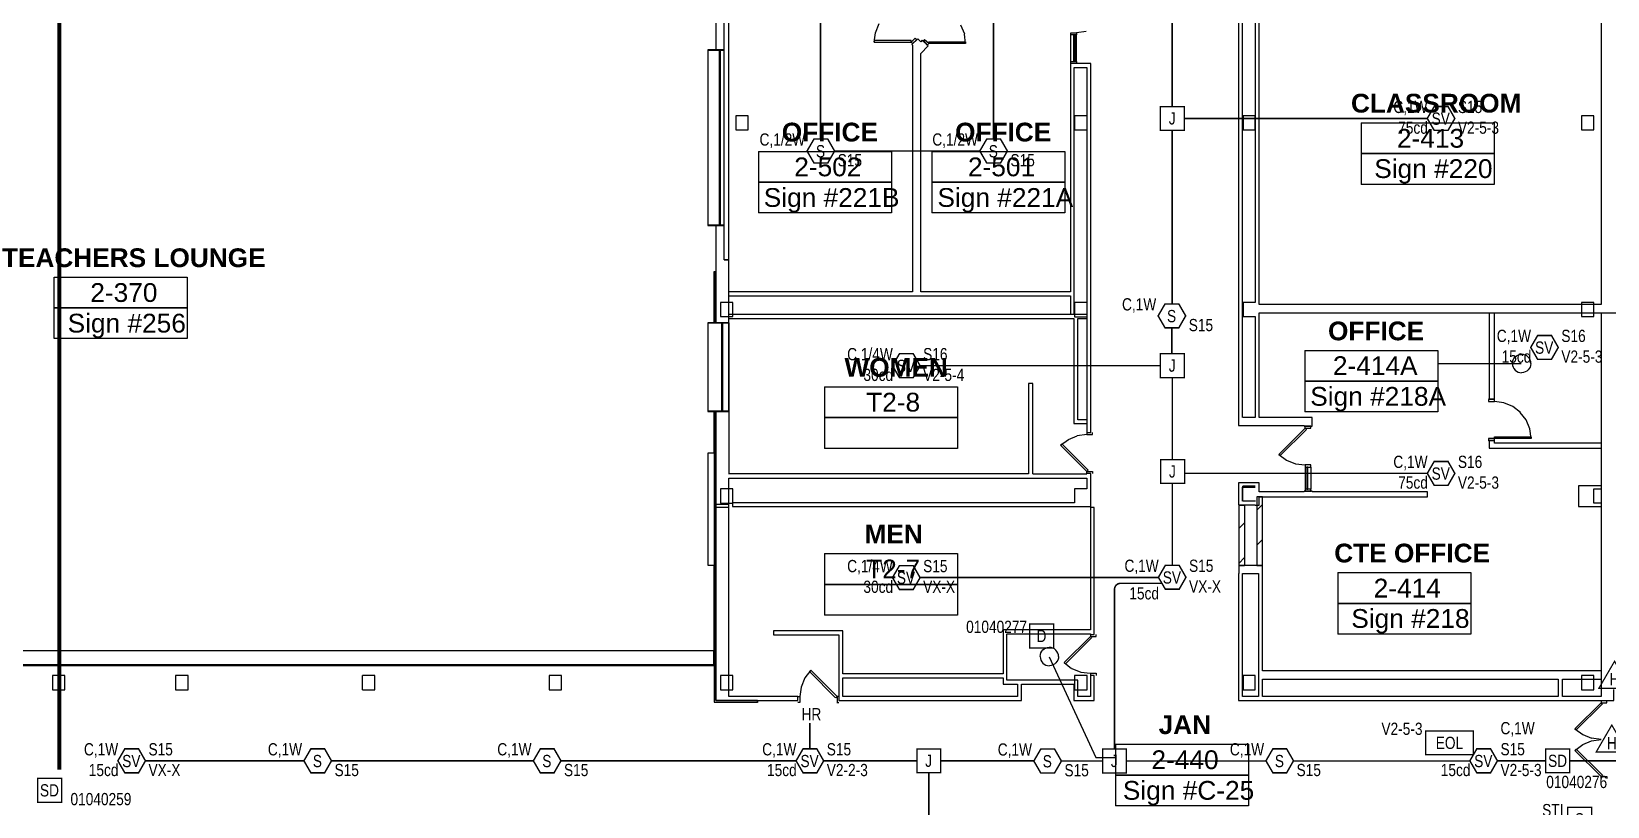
# Model space of a CAD drawing. Header units: inches. Extents: x 9349 to 17082, y 17684 to 25415.
# Drawn here: x 14046 to 15589, y 18860 to 19619 of the extents above; entities that cross this region are included whole.
import ezdxf
from ezdxf.enums import TextEntityAlignment as Align

# ---------------------------------------------------------------- set-up
doc = ezdxf.new("R2010")
doc.units = ezdxf.units.IN
doc.header["$LTSCALE"] = 0.25
doc.header["$MEASUREMENT"] = 0
for name, color, linetype in [('BACKGROUND', 8, 'Continuous'), ('CL-TEXT', 3, 'Continuous'), ('CONDUIT', 6, 'Continuous'), ('DOOR HOLDER', 1, 'Continuous'), ('EOL', 1, 'Continuous'), ('HEAT DETECTOR', 1, 'Continuous'), ('JUNCTION BOX', 1, 'Continuous'), ('PULL STATION', 1, 'Continuous'), ('SMOKE DETECTOR', 1, 'Continuous'), ('SPEAKER', 1, 'Continuous'), ('SPEAKER STROBE', 1, 'Continuous')]:
    doc.layers.add(name, color=color, linetype=linetype)
doc.styles.add('Arial', font='arial.ttf', dxfattribs={"width": 0.8})
doc.styles.add('PDF Arial', font='arial.ttf')
doc.styles.add('PDF Arial Bold', font='arialbd.ttf')

# ---------------------------------------------------------------- blocks, each defined once
blk = doc.blocks.new('GC-S7')
at = {"layer": 'SPEAKER', "const_width": 1.46}
blk.add_lwpolyline([(13.8, 0.2), (7.1, 11.9), (-6.4, 11.9), (-13.2, 0.2), (-6.4, -11.5), (7.1, -11.5)], close=True, dxfattribs=at)
at = {"layer": 'SPEAKER', "style": 'Arial', "width": 0.8}
blk.add_text('S', height=12, dxfattribs=at).set_placement((0, 0), align=Align.MIDDLE)
for tag, p in [('C', (-15, 11.5)), ('1/2W', (-14.7, -8.8))]:
    blk.add_attdef(tag, text='', height=12, dxfattribs=at).set_placement(p, align=Align.MIDDLE_RIGHT)
blk.add_attdef('Speaker_Circuit', text='', height=12, dxfattribs=at).set_placement((16.8, -8.8), align=Align.MIDDLE_LEFT)
blk = doc.blocks.new('SIGA-278')
at = {"layer": 'PULL STATION', "const_width": 1.3}
blk.add_lwpolyline([(-11.5, -11.7), (-11.5, 11.7), (11.9, 11.7), (11.9, -11.7)], close=True, dxfattribs=at)
at = {"layer": 'PULL STATION', "style": 'Arial', "width": 0.8}
blk.add_text('S', height=12, dxfattribs=at).set_placement((0, 0), align=Align.MIDDLE)
for tag, p in [('ADDRESS', (20.6, 9)), ('ZONE', (20.6, -8.6))]:
    blk.add_attdef(tag, text='', height=12, dxfattribs=at).set_placement(p, align=Align.MIDDLE_LEFT)
blk.add_attdef('SUBSCRIPT', text='', height=12, dxfattribs=at).set_placement((-16.6, -9), align=Align.MIDDLE_RIGHT)
blk = doc.blocks.new('SIGA-HRD')
at = {"layer": 'HEAT DETECTOR', "const_width": 1.3}
blk.add_lwpolyline([(-11.5, -11.7), (-11.5, 11.7), (11.9, 11.7), (11.9, -11.7)], close=True, dxfattribs=at)
at = {"layer": 'HEAT DETECTOR', "style": 'Arial', "width": 0.8}
blk.add_text('D', height=12, dxfattribs=at).set_placement((0, 0), align=Align.MIDDLE)
for tag, p in [('ADDRESS', (20.6, 9)), ('ZONE', (20.6, -8.6))]:
    blk.add_attdef(tag, text='', height=12, dxfattribs=at).set_placement(p, align=Align.MIDDLE_LEFT)
blk.add_attdef('SUBSCRIPT', text='', height=12, dxfattribs=at).set_placement((-16.6, -9), align=Align.MIDDLE_RIGHT)
blk = doc.blocks.new('150X-AQN5')
at = {"layer": 'DOOR HOLDER', "const_width": 1.25}
blk.add_lwpolyline([(15.3, -8.8), (0, 17.6), (-15.3, -8.8)], close=True, dxfattribs=at)
at = {"layer": 'DOOR HOLDER', "style": 'Arial', "width": 0.8}
blk.add_text('H', height=12, dxfattribs=at).set_placement((0, 0), align=Align.MIDDLE)
blk.add_attdef('SUBSCRIPT', text='', height=12, dxfattribs=at).set_placement((11.4, 10.5), align=Align.MIDDLE_LEFT)
blk = doc.blocks.new('SIGA-PD')
at = {"layer": 'SMOKE DETECTOR', "const_width": 1.3}
blk.add_lwpolyline([(-11.5, -11.7), (-11.5, 11.7), (11.9, 11.7), (11.9, -11.7)], close=True, dxfattribs=at)
at = {"layer": 'SMOKE DETECTOR', "style": 'Arial', "width": 0.8}
blk.add_text('SD', height=12, dxfattribs=at).set_placement((0, 0), align=Align.MIDDLE)
for tag, p in [('ADDRESS', (20.6, 9)), ('ZONE', (20.6, -8.6))]:
    blk.add_attdef(tag, text='', height=12, dxfattribs=at).set_placement(p, align=Align.MIDDLE_LEFT)
blk.add_attdef('SUBSCRIPT', text='', height=12, dxfattribs=at).set_placement((-16.6, -9), align=Align.MIDDLE_RIGHT)
blk = doc.blocks.new('GC-S7VM')
at = {"layer": 'SPEAKER STROBE', "const_width": 1.46}
blk.add_lwpolyline([(13.8, 0.2), (7.1, 11.9), (-6.4, 11.9), (-13.2, 0.2), (-6.4, -11.5), (7.1, -11.5)], close=True, dxfattribs=at)
at = {"layer": 'SPEAKER STROBE', "style": 'Arial', "width": 0.8}
blk.add_text('SV', height=12, dxfattribs=at).set_placement((0, 0), align=Align.MIDDLE)
for tag, p in [('C', (-12.9, 11.5)), ('CANDELA', (-12.6, -8.8)), ('1/2W', (-12.6, -29.2))]:
    blk.add_attdef(tag, text='', height=12, dxfattribs=at).set_placement(p, align=Align.MIDDLE_RIGHT)
for tag, p in [('Speaker_Circuit', (16.8, 11.5)), ('Visual_Circuit', (16.8, -8.8))]:
    blk.add_attdef(tag, text='', height=12, dxfattribs=at).set_placement(p, align=Align.MIDDLE_LEFT)
blk = doc.blocks.new('JUNCTION BOX')
at = {"const_width": 1.3}
blk.add_lwpolyline([(-11.5, -11.7), (-11.5, 11.7), (11.9, 11.7), (11.9, -11.7)], close=True, dxfattribs=at)
at = {"style": 'Arial', "width": 0.8}
blk.add_text('J', height=12, dxfattribs=at).set_placement((0, 0), align=Align.MIDDLE)
blk.add_attdef('SUBSCRIPT', text='', height=12, dxfattribs=at).set_placement((-16.6, -9), align=Align.MIDDLE_RIGHT)
blk = doc.blocks.new('EOLR')
at = {"layer": 'EOL', "const_width": 1.25}
blk.add_lwpolyline([(-23.4, 11.7), (23.4, 11.7), (23.4, -11.7), (-23.4, -11.7)], close=True, dxfattribs=at)
at = {"layer": 'EOL', "style": 'Arial', "width": 0.8}
blk.add_text('EOL', height=12, dxfattribs=at).set_placement((0, 0), align=Align.MIDDLE)
for tag, p in [('CIRCUIT#', (28.6, 10.9)), ('EOL_VALUE', (28.9, -9.4))]:
    blk.add_attdef(tag, text='', height=12, dxfattribs=at).set_placement(p, align=Align.MIDDLE_LEFT)

msp = doc.modelspace()

# ---------------------------------------------------------------- linework, layer by layer
at = {"lineweight": 0, "const_width": 4}
msp.add_lwpolyline([(11049.8, 20438.9), (11049.8, 21077), (14072.9, 21077), (14072.9, 18895.9)], dxfattribs=at)
at = {"layer": 'BACKGROUND'}
for points in [[(14728.4, 19364.6), (14728.4, 19395.5), (14723.9, 19395.5), (14728.4, 19395.5), (14728.4, 19429.2), (14728.4, 19601.2), (14728.4, 19694.4), (14728.4, 19781.5), (14728.4, 19826.5), (14728.4, 19913.6), (14728.4, 20046), (14728.4, 20218), (14728.4, 20309.9), (14728.4, 20397)], [(15298, 19709.5), (15582.7, 19709.5), (15582.7, 19351.7), (15247.8, 19351.7)], [(14714.2, 19651.3), (14715.8, 19651.3), (14715.8, 19694.4), (14715.8, 19601.2)], [(14715.8, 19601.2), (14723.9, 19601.2), (14723.9, 19694.4), (14715.8, 19694.4)], [(15227.6, 19644.9), (15227.6, 19636.9), (15227.6, 19241.2), (15227.6, 19233.1)], [(15231.7, 19241.2), (15231.7, 19636.8)], [(15231.8, 19636.9), (15244, 19636.9), (15244, 19353.7), (15232.1, 19353.7)], [(15247.8, 19351.7), (15247.8, 19636.8)], [(14870.7, 19608.6), (14872, 19617.9)], [(14872, 19617.9), (14875.6, 19626.9)], [(14959.5, 19616.6), (14955.6, 19625.3)], [(14960.4, 19607.3), (14959.4, 19616.6)], [(15063.3, 19617.9), (15069.1, 19617.9), (15069.1, 19616), (15063.3, 19616)], [(15063.3, 19587.7), (15063.3, 19589.9), (15063.3, 19616), (15063.3, 19617.9)], [(15066.5, 19616), (15067.4, 19616), (15067.4, 19589.9), (15066.5, 19589.9)], [(15066.5, 19589.9), (15066.5, 19616)], [(15078.4, 19619.2), (15069.1, 19617.9)], [(15069.1, 19589.9), (15069.1, 19616)], [(14707.8, 19601.2), (14707.8, 19600.8), (14707.8, 19429.5), (14707.8, 19429.2)], [(14707.8, 19600.8), (14723.9, 19600.8), (14723.9, 19601.2), (14707.8, 19601.2)], [(14707.8, 19429.5), (14719.3, 19429.5), (14719.3, 19600.8), (14707.8, 19600.8)], [(14720, 19600.9), (14720, 19429.5)], [(14720, 19429.5), (14723.9, 19429.5), (14723.9, 19600.8), (14720, 19600.8)], [(14907.7, 19606.6), (14908.4, 19605.7), (14908.4, 19364.3), (14728.4, 19364.3)], [(14870.7, 19608.6), (14907.1, 19608.6), (14907.1, 19610.5), (14870.7, 19610.5)], [(14870.8, 19610.5), (14870.8, 19608.6)], [(14907.1, 19608.6), (14910.9, 19612.8)], [(14908.4, 19607.3), (14907.1, 19608.6)], [(14913.5, 19612.1), (14907.7, 19606.6)], [(14910.9, 19612.7), (14912.5, 19611.5), (14908.3, 19607.3)], [(14916.4, 19609.2), (14913.5, 19612.1)], [(14916.4, 19597.6), (14923.8, 19605), (14918, 19610.8)], [(14918, 19610.8), (14916.4, 19609.2)], [(14920.3, 19611.1), (14919, 19609.9)], [(14919, 19609.9), (14922.8, 19605.7)], [(14924.4, 19607.3), (14920.2, 19611.1)], [(14922.8, 19605.7), (14924.4, 19607.3), (14924.4, 19608.9)], [(14924.4, 19608.9), (14960.4, 19608.9), (14960.4, 19607.3), (14924.4, 19607.3)], [(14916.4, 19597.6), (14916.4, 19597.6)], [(14916.4, 19364.3), (14916.4, 19597.6)], [(15063, 19587.7), (15063, 19364.3), (15048.2, 19364.3)], [(15066.8, 19587.7), (15063, 19587.7)], [(15063.3, 19589.9), (15069.1, 19589.9), (15069.1, 19587.7), (15063.3, 19587.7)], [(15079, 19226.4), (15082.9, 19226.4), (15082.9, 19583.8), (15082.9, 19587.7), (15066.8, 19587.7)], [(15063, 19342.4), (15066.8, 19342.4), (15066.8, 19583.8)], [(15066.8, 19583.8), (15079, 19583.8)], [(14735.4, 19522.7), (14747.6, 19522.7), (14747.6, 19536.6), (14735.4, 19536.6)], [(14735.4, 19536.6), (14735.4, 19522.7)], [(15067.1, 19522.7), (15079.3, 19522.7), (15079.3, 19536.6), (15067.1, 19536.6)], [(15067.1, 19536.6), (15067.1, 19522.7)], [(15232.1, 19522.8), (15244, 19522.8), (15244, 19536.6), (15232.1, 19536.6)], [(15232.1, 19536.6), (15232.1, 19522.8)], [(15347.7, 19529.8), (15347.7, 19499.6), (15347.7, 19469.4)], [(15347.8, 19529.8), (15477.9, 19529.8), (15477.9, 19499.6), (15347.8, 19499.6), (15477.9, 19499.6), (15477.9, 19469.4), (15347.8, 19469.4)], [(15563.4, 19522.7), (15575.7, 19522.7), (15575.7, 19536.6), (15563.4, 19536.6)], [(15563.4, 19536.6), (15563.4, 19522.8)], [(14757.6, 19501.5), (14887.8, 19501.5), (14887.8, 19471.6), (14757.6, 19471.6), (14887.8, 19471.6), (14887.8, 19441.4), (14757.6, 19441.4)], [(14757.6, 19501.5), (14757.6, 19471.6), (14757.6, 19441.4)], [(14927.3, 19501.5), (15057.5, 19501.5), (15057.5, 19471.6), (14927.3, 19471.6), (15057.5, 19471.6), (15057.5, 19441.4), (14927.3, 19441.4)], [(14927.3, 19501.5), (14927.3, 19471.6), (14927.3, 19441.4)], [(14707.8, 19429.2), (14723.9, 19429.2), (14723.9, 19429.5), (14707.8, 19429.5)], [(14715.8, 19429.2), (14715.8, 19395.5), (14715.8, 19364.6), (14715.8, 19333.7), (14714.2, 19333.7)], [(14723.9, 19395.5), (14723.9, 19429.2), (14715.8, 19429.2)], [(14713.9, 19383.6), (14713.9, 19383.2), (14713.9, 19333.7)], [(14713.9, 19383.2), (14715.8, 19383.2), (14715.8, 19383.6), (14713.9, 19383.6)], [(14715.8, 19333.7), (14715.8, 19383.2), (14714.2, 19383.2)], [(14714.2, 19383.2), (14714.2, 19333.7)], [(14720.3, 19339.9), (14732.5, 19339.9), (14732.5, 19353.7), (14720.3, 19353.7)], [(14720.3, 19353.7), (14720.3, 19339.9)], [(14728.3, 19360.1), (15048.2, 19360.1)], [(15048.2, 19364.3), (14916.4, 19364.3)], [(15048.2, 19360.1), (15063, 19360.1), (15063, 19342.4)], [(15079, 19353.7), (15067.1, 19353.7)], [(15067.1, 19353.7), (15067.1, 19339.8)], [(15232.1, 19353.7), (15232.1, 19339.9)], [(15563.4, 19339.9), (15575.7, 19339.9), (15575.7, 19353.7), (15563.4, 19353.7)], [(15563.4, 19353.7), (15563.4, 19339.9)], [(15079, 19342.1), (14728.4, 19342.1)], [(15067.1, 19339.8), (15079, 19339.8)], [(15232.1, 19339.9), (15244, 19339.9), (15244, 19241.2), (15231.8, 19241.2)], [(15247.8, 19241.2), (15247.8, 19343.7)], [(15473.1, 19343.7), (15473.1, 19258.9)], [(15473.1, 19258.9), (15478.3, 19258.9), (15478.3, 19343.7)], [(14707.8, 19247.3), (14721.6, 19247.3), (14721.6, 19333.7), (14707.8, 19333.7)], [(14707.8, 19333.7), (14707.8, 19247.3), (14707.8, 19247)], [(14707.8, 19333.7), (14707.8, 19333.7)], [(14715.8, 19333.7), (14728.4, 19333.7), (14728.4, 19247), (14728.4, 19185.9)], [(14722.2, 19247.3), (14728.4, 19247.3), (14728.4, 19333.7), (14722.2, 19333.7)], [(14722.2, 19333.7), (14722.2, 19247.3)], [(14728.3, 19337.9), (15066.5, 19337.9), (15066.5, 19235.1)], [(14728.4, 19333.7), (14728.4, 19333.7)], [(15070.3, 19337.9), (15079, 19337.9)], [(15070.4, 19238.9), (15070.4, 19337.9)], [(15292.5, 19306.8), (15422.7, 19306.8), (15422.7, 19276.5), (15292.5, 19276.5), (15422.7, 19276.5), (15422.7, 19246.6), (15292.5, 19246.6)], [(15292.5, 19306.7), (15292.5, 19276.5), (15292.5, 19246.6)], [(15504.6, 19293.6), (15422.7, 19293.6)], [(15022.1, 19274.3), (15022.1, 19185.9), (14728.3, 19185.9)], [(14822.2, 19271.1), (14952.4, 19271.1), (14952.4, 19240.9), (14822.2, 19240.9), (14952.4, 19240.9), (14952.4, 19210.6), (14822.2, 19210.6)], [(14822.2, 19271.1), (14822.2, 19240.8), (14822.2, 19210.6)], [(15026.3, 19185.9), (15026.3, 19274.3), (15022.1, 19274.3)], [(14728.4, 19247), (14728.4, 19247.3), (14707.8, 19247.3)], [(14707.8, 19247), (14728.4, 19247), (14715.8, 19247)], [(14713.9, 19247), (14713.9, 19206.1)], [(14715.8, 19155.7), (14715.8, 18967.6), (14715.8, 18963.8), (14715.8, 19247), (14714.2, 19247)], [(14714.2, 19247), (14714.2, 18962.2)], [(14715.8, 19247), (14715.8, 19153.1)], [(15472.4, 19258.8), (15472.4, 19256.6)], [(15472.5, 19256.6), (15478.3, 19256.6), (15478.3, 19258.9), (15472.5, 19258.9)], [(15487.6, 19255.3), (15478.3, 19256.6)], [(15496.2, 19251.8), (15487.5, 19255.3)], [(15503.7, 19246), (15496.3, 19251.8)], [(15509.4, 19238.6), (15503.6, 19246)], [(15066.5, 19235.1), (15070.4, 19235.1)], [(15079, 19238.9), (15070.3, 19238.9)], [(15070.3, 19235.1), (15079, 19235.1)], [(15227.6, 19233.1), (15291.8, 19233.1), (15291.8, 19232.5)], [(15291.8, 19232.5), (15299.9, 19232.5), (15299.9, 19233.1), (15299.9, 19241.2), (15247.8, 19241.2)], [(15267.1, 19204.9), (15292.8, 19230.6), (15292.8, 19232.5)], [(15292.8, 19230.6), (15294.1, 19229.3), (15268.4, 19203.9)], [(15292.8, 19230.6), (15298.5, 19230.6), (15298.5, 19232.5), (15292.8, 19232.5)], [(15513, 19229.9), (15509.4, 19238.6)], [(15514.2, 19220.6), (15512.9, 19229.9)], [(15053.3, 19213.9), (15061.1, 19219.6)], [(15054.6, 19215.1), (15053.3, 19213.9)], [(15079, 19188.1), (15080.3, 19189.4), (15054.6, 19215.1)], [(15061, 19219.6), (15069.7, 19223.2)], [(15079, 19226.4), (15079, 19224.5), (15069.7, 19223.2)], [(15079.1, 19224.5), (15084.8, 19224.5), (15084.8, 19226.4)], [(15472.4, 19220.6), (15472.4, 19218.3)], [(15472.5, 19218.4), (15478.3, 19218.4), (15478.3, 19220.6), (15478.3, 19222.2)], [(15478.3, 19220.6), (15472.5, 19220.6)], [(15473.1, 19218.4), (15473.1, 19211)], [(15478.3, 19215.8), (15478.3, 19218.4), (15473.1, 19218.4)], [(15478.3, 19222.2), (15514.2, 19222.2), (15514.2, 19220.6), (15478.3, 19220.6)], [(15582.7, 19215.8), (15478.3, 19215.8)], [(14713.9, 19206.1), (14714.2, 19206.1), (14707.8, 19206.1)], [(14707.8, 19206.1), (14707.8, 19096.5)], [(15026.3, 19185.9), (15079, 19185.9), (15079, 19186.2), (15079, 19188.1), (15053.3, 19213.8)], [(15268.4, 19203.9), (15267.1, 19204.9)], [(15267.1, 19204.8), (15274.8, 19199.4)], [(15274.8, 19199.4), (15283.5, 19195.5)], [(15473.1, 19211), (15478.3, 19211)], [(15478.3, 19211), (15582.7, 19211)], [(15079, 19153.7), (15082.9, 19153.7), (15082.9, 19186.2), (15079, 19186.2)], [(15079.1, 19188.1), (15084.8, 19188.1), (15084.8, 19186.2)], [(15283.5, 19195.5), (15292.8, 19194.6), (15292.8, 19192.3), (15292.8, 19170.8), (15292.8, 19168.9)], [(15292.8, 19192.3), (15298.5, 19192.3), (15298.5, 19194.6), (15292.8, 19194.6)], [(15294.4, 19170.8), (15295.4, 19170.8), (15295.4, 19192.3), (15294.4, 19192.3)], [(15294.4, 19192.3), (15294.4, 19170.8)], [(15298.5, 19192.3), (15298.5, 19170.8)], [(14715.8, 19153.1), (14728.4, 19153.1), (14728.4, 19181.7)], [(14732.5, 19157.6), (14732.5, 19171.1), (14720.3, 19171.1)], [(14720.3, 19171.1), (14720.3, 19157)], [(14728.4, 19181.7), (15079, 19181.7), (15079, 19171.1), (15067.1, 19171.1)], [(15067.1, 19171.1), (15067.1, 19157.6), (14732.5, 19157.6)], [(15231.7, 19176.9), (15227.5, 19176.9)], [(15227.6, 19176.9), (15227.6, 19155.4)], [(15231.7, 19173.7), (15231.7, 19159.5)], [(15231.7, 19159.2), (15231.7, 19172.7)], [(15244, 19176.9), (15231.8, 19176.9)], [(15244, 19173.7), (15231.8, 19173.7)], [(15231.8, 19172.7), (15244, 19172.7)], [(15247.8, 19168.2), (15247.8, 19176.9), (15243.9, 19176.9)], [(15291.8, 19168.9), (15291.8, 19168.2), (15247.8, 19168.2)], [(15247.8, 19163.4), (15412.7, 19163.4), (15412.7, 19168.2), (15299.8, 19168.2)], [(15299.9, 19168.2), (15299.9, 19168.9), (15291.8, 19168.9)], [(15292.8, 19168.8), (15298.5, 19168.8), (15298.5, 19170.8), (15292.8, 19170.8)], [(15560.5, 19174), (15560.5, 19153.7)], [(15563.4, 19174), (15560.5, 19174)], [(15582.7, 19174), (15563.4, 19174)], [(15575.7, 19157), (15575.7, 19171.1)], [(15575.7, 19171.1), (15582.7, 19171.1)], [(14728.4, 18967.6), (14728.4, 19155.7), (14715.8, 19155.7)], [(14720.3, 19157), (14732.2, 19157), (14732.2, 19153.8)], [(14732.2, 19153.7), (15079, 19153.7)], [(15082.6, 19152.8), (15082.6, 19032.9), (14997.1, 19032.9)], [(15082.5, 19028.4), (15086.4, 19028.4), (15086.4, 19152.8), (15082.5, 19152.8)], [(15227.5, 19155.4), (15227.9, 19155.4), (15227.9, 19096.2), (15227.9, 19088.2), (15227.5, 19088.2)], [(15233.6, 19155.3), (15231.7, 19155.3), (15233.6, 19155.3), (15233.6, 19096.2), (15227.9, 19096.2), (15233.6, 19096.2)], [(15231.8, 19159.5), (15244, 19159.5), (15244, 19159.2), (15231.8, 19159.2)], [(15245.5, 19163.4), (15245.5, 19096.2), (15233.6, 19096.2)], [(15233.7, 19155.4), (15244, 19155.4)], [(15243.9, 19155.3), (15247.8, 19155.3), (15247.8, 19163.4)], [(15251.3, 18992.7), (15251.3, 19088.2), (15251.3, 19096.2), (15245.6, 19096.2), (15251.3, 19096.2), (15251.3, 19163.4), (15245.6, 19163.4)], [(15245.6, 19150.2), (15251.3, 19155.7)], [(15560.5, 19153.8), (15563.4, 19153.8)], [(15563.4, 19153.8), (15582.7, 19153.8)], [(15582.7, 19157), (15575.7, 19157)], [(15227.9, 19132.2), (15233.6, 19138)], [(14822.2, 19107.8), (14952.4, 19107.8), (14952.4, 19077.6), (14822.2, 19077.6), (14952.4, 19077.6), (14952.4, 19047.4), (14822.2, 19047.4)], [(14822.2, 19107.8), (14822.2, 19077.6), (14822.2, 19047.3)], [(15245.6, 19116.1), (15251.3, 19121.6)], [(14707.8, 19096.5), (14714.2, 19096.5), (14713.9, 19096.5)], [(14713.9, 19096.5), (14713.9, 18998.8)], [(15227.9, 19098.1), (15233.6, 19103.9)], [(15227.6, 19088.2), (15227.6, 18967.6), (15227.6, 18963.8)], [(15231.7, 19088.2), (15247.2, 19088.2), (15247.2, 18967.6), (15231.7, 18967.6)], [(15231.7, 18967.6), (15231.7, 19088.2)], [(15324.9, 19089.1), (15455.1, 19089.1), (15455.1, 19058.9), (15324.9, 19058.9), (15455.1, 19058.9), (15455.1, 19028.7), (15324.9, 19028.7)], [(15325, 19089.1), (15325, 19058.9), (15325, 19028.7)], [(14840.2, 18989.8), (14840.2, 19028.1), (14840.2, 19031.9), (14772.4, 19031.9)], [(14772.4, 19031.9), (14772.4, 19028.1)], [(14997.1, 19032.9), (14997.1, 19029), (14997.1, 18989.8), (14840.2, 18989.8)], [(14772.4, 19028.1), (14836.3, 19028.1), (14836.3, 18967.6), (14836.3, 18963.8)], [(15000.9, 18983.7), (15000.9, 19029)], [(15001, 19029), (15082.6, 19029), (15082.6, 19028.4), (15082.6, 19026.5), (15056.9, 19001.1)], [(15082.6, 19026.5), (15083.8, 19025.2), (15058.1, 18999.8)], [(15082.6, 19026.5), (15088.3, 19026.5), (15088.3, 19028.4)], [(14013.2, 18998.2), (14713.9, 18998.2), (14713.9, 19012.3), (14013.2, 19012.3)], [(15042.1, 19006.5), (15088, 18907.9)], [(15056.8, 19001.1), (15064.2, 18995.3)], [(15058.2, 18999.8), (15056.9, 19001.1)], [(14369.6, 18988.2), (14369.6, 18974.1)], [(14369.7, 18974.1), (14381.9, 18974.1), (14381.9, 18988.2), (14369.7, 18988.2)], [(14552.5, 18974.1), (14564.7, 18974.1), (14564.7, 18988.2), (14552.5, 18988.2)], [(14552.5, 18988.2), (14552.5, 18974.1)], [(14720.3, 18974.1), (14732.5, 18974.1), (14732.5, 18988.2), (14720.3, 18988.2)], [(14720.3, 18988.2), (14720.3, 18974.1)], [(14802.9, 18986), (14799.4, 18977)], [(14807.4, 18992.1), (14808.7, 18993.4), (14802.9, 18986)], [(14833.1, 18966.4), (14807.4, 18992.1)], [(14808.7, 18993.4), (14834.5, 18967.6), (14834.5, 18961.9)], [(14840.2, 18967.6), (14840.2, 18986)], [(14840.2, 18986), (14997.1, 18986), (14997.1, 18983.7), (14997.1, 18979.9)], [(15066.5, 18983.7), (15000.9, 18983.7)], [(15064.3, 18995.3), (15073.3, 18991.4)], [(15070.4, 18967.6), (15070.4, 18983.7), (15066.5, 18983.7)], [(15067.1, 18974.1), (15079.3, 18974.1), (15079.3, 18988.2), (15067.1, 18988.2)], [(15067.1, 18988.2), (15067.1, 18974.1)], [(15073.2, 18991.4), (15082.6, 18990.5), (15082.6, 18988.2), (15082.6, 18967.6), (15070.4, 18967.6)], [(15082.5, 18963.8), (15086.4, 18963.8), (15086.4, 18988.2), (15082.5, 18988.2)], [(15082.6, 18990.5), (15088.3, 18990.5), (15088.3, 18988.2)], [(15232.1, 18974.1), (15244, 18974.1), (15244, 18988.2), (15232.1, 18988.2)], [(15232.1, 18988.2), (15232.1, 18974.1)], [(15582.7, 18992.7), (15251.3, 18992.7)], [(15251.3, 18967.6), (15251.3, 18984.7)], [(15251.3, 18984.7), (15540.6, 18984.7), (15540.6, 18967.6), (15251.3, 18967.6)], [(15544.8, 18984.7), (15582.7, 18984.7)], [(15544.8, 18967.6), (15544.8, 18984.7)], [(15563.4, 18974.1), (15575.7, 18974.1), (15575.7, 18988.2), (15563.4, 18988.2)], [(15563.4, 18988.2), (15563.4, 18974.1)], [(14715.8, 18963.8), (14796.2, 18963.8), (14796.2, 18967.6), (14728.4, 18967.6)], [(14715.8, 18967.6), (14715.8, 18967.6)], [(14796.2, 18967.6), (14798.1, 18967.6), (14798.1, 18961.8), (14796.2, 18961.8)], [(14799.4, 18977), (14798.1, 18967.6)], [(14834.5, 18967.6), (14833.2, 18966.4)], [(14836.3, 18967.6), (14834.4, 18967.6)], [(14836.3, 18963.8), (15015.1, 18963.8), (15015.1, 18967.6), (15015.1, 18979.8)], [(14997.1, 18979.9), (15011.2, 18979.9), (15011.2, 18967.6), (14840.2, 18967.6)], [(15015.1, 18979.9), (15066.5, 18979.9), (15066.5, 18963.8)], [(15582.7, 18967.6), (15544.8, 18967.6)], [(15582.7, 18963.8), (15595.2, 18963.8), (15595.2, 18974.7)], [(14714.2, 18962.2), (14756.6, 18962.2), (14756.6, 18963.8), (14715.8, 18963.8)], [(14756.6, 18963.8), (14756.6, 18963.8)], [(14756.6, 18961.9), (14756.6, 18961.9)], [(14834.4, 18961.8), (14836.3, 18961.8)], [(15066.5, 18963.8), (15070.4, 18963.8)], [(15070.4, 18963.8), (15082.6, 18963.8)], [(15227.5, 18963.8), (15540.6, 18963.8)], [(15540.6, 18963.8), (15544.8, 18963.8)], [(15544.8, 18963.8), (15582.7, 18963.8), (15582.7, 18961.5), (15557, 18936.1)], [(15582.7, 18961.5), (15584, 18960.6), (15558.3, 18934.9)], [(15582.7, 18961.5), (15588.5, 18961.5), (15588.5, 18963.8)], [(15558.3, 18934.9), (15557, 18936.1)], [(15557, 18936.1), (15564.7, 18930.4)], [(15564.7, 18930.4), (15573.4, 18926.8)], [(15564.7, 18920.7), (15573.4, 18924.2)], [(15573.4, 18924.3), (15582.7, 18925.5), (15573.4, 18926.8)], [(15088, 18907.9), (15107.3, 18907.9)], [(15107.3, 18921), (15237.5, 18921), (15237.5, 18890.8), (15107.3, 18890.8), (15237.5, 18890.8), (15237.5, 18860.6), (15107.3, 18860.6)], [(15107.3, 18921), (15107.3, 18890.8), (15107.3, 18860.6)], [(15557, 18914.9), (15564.7, 18920.7)], [(15558.3, 18916.2), (15557, 18914.9)], [(15582.7, 18887.3), (15582.7, 18889.2), (15557, 18914.9)], [(15582.7, 18889.2), (15584, 18890.5), (15558.3, 18916.2)], [(15582.7, 18889.2), (15588.5, 18889.2), (15588.5, 18887.3)]]:
    msp.add_lwpolyline(points, dxfattribs=at)
at = {"layer": 'BACKGROUND', "ltscale": 1.19333}
msp.add_lwpolyline([(15079, 19583.8), (15079, 19226.4)], dxfattribs=at)
at = {"layer": 'BACKGROUND'}
for points in [[(14067.8, 19348.5), (14067.8, 19378.4), (14198, 19378.4), (14198, 19348.5)], [(14067.8, 19318.3), (14067.8, 19348.5), (14198, 19348.5), (14198, 19318.3)], [(14707.8, 19333.7), (14728.4, 19333.7)], [(15227.9, 19155.3), (15231.7, 19155.3)], [(14013.2, 18998.8), (14714.2, 18998.8)], [(14078.4, 18988.2), (14066.2, 18988.2), (14066.2, 18974.1), (14078.4, 18974.1)], [(14199, 18988.2), (14186.8, 18988.2), (14186.8, 18974.1), (14199, 18974.1)], [(14756.6, 18963.8), (14756.6, 18961.9)]]:
    msp.add_lwpolyline(points, close=True, dxfattribs=at)
at = {"layer": 'BACKGROUND', "ltscale": 0.093322}
msp.add_lwpolyline([(14728.4, 19333.7), (14728.4, 19364.6)], dxfattribs=at)
at = {"layer": 'BACKGROUND', "ltscale": 1.708313}
msp.add_lwpolyline([(15247.8, 19343.7), (15924.7, 19343.7)], dxfattribs=at)
at = {"layer": 'BACKGROUND', "ltscale": 0.835017}
msp.add_lwpolyline([(15582.7, 19343.7), (15582.7, 18967.6)], dxfattribs=at)
at = {"layer": 'BACKGROUND'}
for centre, radius, start, end in [((15504.9, 19293.9), 8.99, 179.9636, 270.2119), ((15505, 19293.9), 8.98, 359.8771, 90.0476), ((15042.4, 19006.9), 8.98, 359.8603, 90.1164), ((15042.4, 19006.8), 8.97, 179.8329, 270.1671)]:
    msp.add_arc(centre, radius, start, end, dxfattribs=at)
for points in [[(15495.9, 19293.9), (15495.9, 19299), (15499.8, 19302.9), (15504.9, 19302.9)], [(15495.9, 19293.9), (15495.9, 19299), (15499.8, 19302.9), (15504.9, 19302.9)], [(15513.9, 19293.9), (15513.9, 19289.1), (15509.8, 19284.9), (15504.9, 19284.9)], [(15513.9, 19293.9), (15513.9, 19289.1), (15509.8, 19284.9), (15504.9, 19284.9)], [(15033.4, 19006.9), (15033.4, 19012), (15037.3, 19015.9), (15042.4, 19015.9)], [(15033.4, 19006.9), (15033.4, 19012), (15037.3, 19015.9), (15042.4, 19015.9)], [(15051.4, 19006.9), (15051.4, 19002), (15047.2, 18997.9), (15042.4, 18997.9)], [(15051.4, 19006.9), (15051.4, 19002), (15047.2, 18997.9), (15042.4, 18997.9)]]:
    msp.add_open_spline(points, degree=3, dxfattribs=at)
at = {"layer": 'CONDUIT', "lineweight": 0, "const_width": 1.5}
for points in [[(14818.3, 19724.1), (14818.3, 19513.8)], [(14987.8, 19513.8), (14987.8, 19691.5)], [(15162.7, 19691.5), (15162.7, 19545.7)], [(15412.5, 19534), (15174.6, 19534)], [(15162.7, 19522.3), (15162.7, 19352.3)], [(14832.2, 19502.1), (14974.3, 19502.1)], [(15162.4, 19303.5), (15162.4, 19328.9)], [(14915.8, 19291.8), (15151.2, 19291.8)], [(15162.9, 19280.1), (15162.9, 19199.8)], [(15412.5, 19186.3), (15174.8, 19186.3)], [(15162.9, 19176.5), (15162.9, 19096.2)], [(14915.8, 19084.3), (15149.4, 19084.3)], [(14807.9, 18916.4), (14807.9, 18941.6)], [(14157.2, 18904.7), (14312.5, 18904.7)], [(14339.5, 18904.7), (14537.1, 18904.7)], [(14564.1, 18904.7), (14794.4, 18904.7)], [(14821.4, 18904.7), (14912.7, 18904.7)], [(14924.4, 18893), (14924.4, 18725.2)], [(14936.1, 18904.7), (15027.3, 18904.7)], [(15054.2, 18904.5), (15094.5, 18904.5)], [(15054.2, 18904.5), (15094.5, 18904.5)], [(15117.9, 18904.5), (15254.7, 18904.5)], [(15281.4, 18904.5), (15454.3, 18904.5)], [(15481.2, 18904.7), (15528.6, 18904.7)], [(15552, 18904.7), (15656.2, 18904.7)]]:
    msp.add_lwpolyline(points, dxfattribs=at)
msp.add_lwpolyline([(15106.2, 18916.2), (15106.2, 19072.6, -0.414214), (15112.2, 19078.6), (15152.6, 19078.6)], format="xyb", dxfattribs=at)

# ---------------------------------------------------------------- block references
at = {"layer": 'DOOR HOLDER'}
for p in [(15595.9, 18984.6), (15593.2, 18922.1)]:
    msp.add_blockref('150X-AQN5', p, dxfattribs=at)
at = {"layer": 'EOL'}
ref = msp.add_blockref('EOLR', (15434.2, 18922.3), dxfattribs=at)
ref.add_attrib('EOL_VALUE', 'V2-5-3', dxfattribs={"height": 12, "style": 'Arial', "width": 0.8}).set_placement((15367.6, 18936.1), align=Align.MIDDLE_LEFT)
at = {"layer": 'HEAT DETECTOR'}
ref = msp.add_blockref('SIGA-HRD', (15034.7, 19027), dxfattribs=at)
ref.add_attrib('ADDRESS', '01040277', dxfattribs={"height": 12, "style": 'Arial', "width": 0.8}).set_placement((14960.9, 19036), align=Align.MIDDLE_LEFT)
at = {"layer": 'JUNCTION BOX'}
for p in [(15162.7, 19534), (15162.7, 19291.8), (15162.9, 19188.1), (14924.2, 18904.7), (15106, 18904.5)]:
    msp.add_blockref('JUNCTION BOX', p, dxfattribs=at)
at = {"layer": 'PULL STATION'}
ref = msp.add_blockref('SIGA-278', (15561.6, 18847.4), dxfattribs=at)
ref.add_attrib('ADDRESS', 'STI', dxfattribs={"height": 12, "style": 'Arial', "width": 0.8}).set_placement((15525, 18856.4), align=Align.MIDDLE_LEFT)
ref.add_attrib('SUBSCRIPT', '01040378', dxfattribs={"height": 12, "style": 'Arial', "width": 0.8}).set_placement((15545, 18838.4), align=Align.MIDDLE_RIGHT)
at = {"layer": 'SMOKE DETECTOR'}
ref = msp.add_blockref('SIGA-PD', (15540.1, 18904.7), dxfattribs=at)
ref.add_attrib('ADDRESS', '01040276', dxfattribs={"height": 12, "style": 'Arial', "width": 0.8}).set_placement((15529, 18884), align=Align.MIDDLE_LEFT)
msp.add_blockref('SIGA-PD', (14063.2, 18875.8), dxfattribs=at).add_auto_attribs({'ZONE': '01040259'})
at = {"layer": 'SPEAKER'}
for p, values in [((14818.3, 19501.9), {'C': 'C,1/2W', 'Speaker_Circuit': 'S15'}), ((14987.5, 19501.9), {'C': 'C,1/2W', 'Speaker_Circuit': 'S15'}), ((15162.1, 19340.4), {'C': 'C,1W', 'Speaker_Circuit': 'S15'}), ((14325.6, 18904.5), {'C': 'C,1W', 'Speaker_Circuit': 'S15'}), ((14550.3, 18904.5), {'C': 'C,1W', 'Speaker_Circuit': 'S15'}), ((15040.4, 18904.3), {'C': 'C,1W', 'Speaker_Circuit': 'S15'}), ((15267.7, 18904.5), {'C': 'C,1W', 'Speaker_Circuit': 'S15'})]:
    msp.add_blockref('GC-S7', p, dxfattribs=at).add_auto_attribs(values)
at = {"layer": 'SPEAKER STROBE'}
for p, values in [((15425.7, 19533.8), {'C': 'C,1W', 'Speaker_Circuit': 'S15', 'Visual_Circuit': 'V2-5-3', 'CANDELA': '75cd'}), ((15527, 19309.5), {'C': 'C,1W', 'Speaker_Circuit': 'S16', 'Visual_Circuit': 'V2-5-3', 'CANDELA': '15cd'}), ((14902, 19291.6), {'C': 'C,1/4W', 'Speaker_Circuit': 'S16', 'Visual_Circuit': 'V2-5-4', 'CANDELA': '30cd'}), ((15425.7, 19186.1), {'C': 'C,1W', 'Speaker_Circuit': 'S16', 'Visual_Circuit': 'V2-5-3', 'CANDELA': '75cd'}), ((14902, 19084), {'C': 'C,1/4W', 'Speaker_Circuit': 'S15', 'Visual_Circuit': 'VX-X', 'CANDELA': '30cd'}), ((14143.4, 18904.5), {'C': 'C,1W', 'Speaker_Circuit': 'S15', 'Visual_Circuit': 'VX-X', 'CANDELA': '15cd'}), ((14807.6, 18904.5), {'C': 'C,1W', 'Speaker_Circuit': 'S15', 'Visual_Circuit': 'V2-2-3', 'CANDELA': '15cd'})]:
    msp.add_blockref('GC-S7VM', p, dxfattribs=at).add_auto_attribs(values)
ref = msp.add_blockref('GC-S7VM', (15162.4, 19084.3), dxfattribs=at)
ref.add_attrib('C', 'C,1W', dxfattribs={"height": 12, "style": 'Arial', "width": 0.8}).set_placement((15149.5, 19095.8), align=Align.MIDDLE_RIGHT)
ref.add_attrib('Speaker_Circuit', 'S15', dxfattribs={"height": 12, "style": 'Arial', "width": 0.8}).set_placement((15179.2, 19095.8), align=Align.MIDDLE_LEFT)
ref.add_attrib('Visual_Circuit', 'VX-X', dxfattribs={"height": 12, "style": 'Arial', "width": 0.8}).set_placement((15179.2, 19075.4), align=Align.MIDDLE_LEFT)
ref.add_attrib('CANDELA', '15cd', dxfattribs={"height": 12, "style": 'Arial', "width": 0.8}).set_placement((15149.8, 19068.8), align=Align.MIDDLE_RIGHT)
ref = msp.add_blockref('GC-S7VM', (15467.4, 18904.5), dxfattribs=at)
ref.add_attrib('C', 'C,1W', dxfattribs={"height": 12, "style": 'Arial', "width": 0.8}).set_placement((15517.7, 18936.7), align=Align.MIDDLE_RIGHT)
ref.add_attrib('Speaker_Circuit', 'S15', dxfattribs={"height": 12, "style": 'Arial', "width": 0.8}).set_placement((15484.2, 18916.1), align=Align.MIDDLE_LEFT)
ref.add_attrib('Visual_Circuit', 'V2-5-3', dxfattribs={"height": 12, "style": 'Arial', "width": 0.8}).set_placement((15484.2, 18895.7), align=Align.MIDDLE_LEFT)
ref.add_attrib('CANDELA', '15cd', dxfattribs={"height": 12, "style": 'Arial', "width": 0.8}).set_placement((15454.8, 18895.7), align=Align.MIDDLE_RIGHT)

# ---------------------------------------------------------------- texts
at = {"layer": 'BACKGROUND', "attachment_point": 7}
for s, insert, char_height, style in [('CLASSROOM', (15337.8, 19539.5), 18.38, 'PDF Arial Bold'), ('OFFICE', (14780.4, 19511.2), 18.38, 'PDF Arial Bold'), ('OFFICE', (14950.1, 19511.2), 18.38, 'PDF Arial Bold'), ('2-413', (15382.8, 19505.1), 18.41, 'PDF Arial'), ('2-502', (14792.6, 19477.1), 18.41, 'PDF Arial'), ('2-501', (14962.7, 19477.1), 18.41, 'PDF Arial'), ('Sign #220', (15360.6, 19470.1), 18.41, 'PDF Arial'), ('Sign #221B', (14762.7, 19441.8), 18.41, 'PDF Arial'), ('Sign #221A', (14932.8, 19441.8), 18.41, 'PDF Arial'), ('TEACHERS LOUNGE', (14016.7, 19388.1), 18.379, 'PDF Arial Bold'), ('2-370', (14103.2, 19354), 18.41, 'PDF Arial'), ('Sign #256', (14081, 19318.7), 18.41, 'PDF Arial'), ('OFFICE', (15315.3, 19316.4), 18.38, 'PDF Arial Bold'), ('WOMEN', (14841.8, 19280.7), 18.38, 'PDF Arial Bold'), ('2-414A', (15320.1, 19282.6), 18.41, 'PDF Arial'), ('T2-8', (14863, 19246.6), 18.41, 'PDF Arial'), ('Sign #218A', (15297.9, 19247), 18.41, 'PDF Arial'), ('MEN', (14861.4, 19117.7), 18.38, 'PDF Arial Bold'), ('CTE OFFICE', (15321.4, 19098.8), 18.38, 'PDF Arial Bold'), ('T2-7', (14863, 19083.4), 18.41, 'PDF Arial'), ('2-414', (15360, 19064.7), 18.41, 'PDF Arial'), ('Sign #218', (15338.1, 19029.4), 18.41, 'PDF Arial'), ('JAN', (15149.4, 18930.7), 18.38, 'PDF Arial Bold'), ('2-440', (15142.4, 18896.3), 18.41, 'PDF Arial'), ('Sign #C-25', (15114.4, 18861), 18.41, 'PDF Arial')]:
    msp.add_mtext(s, dxfattribs=dict(at, insert=insert, char_height=char_height, style=style))
at = {"layer": 'CL-TEXT', "style": 'Arial', "width": 0.8}
msp.add_text('HR', height=12, dxfattribs=at).set_placement((14809.4, 18956.4), align=Align.TOP_CENTER)

doc.saveas('drawing.dxf')
